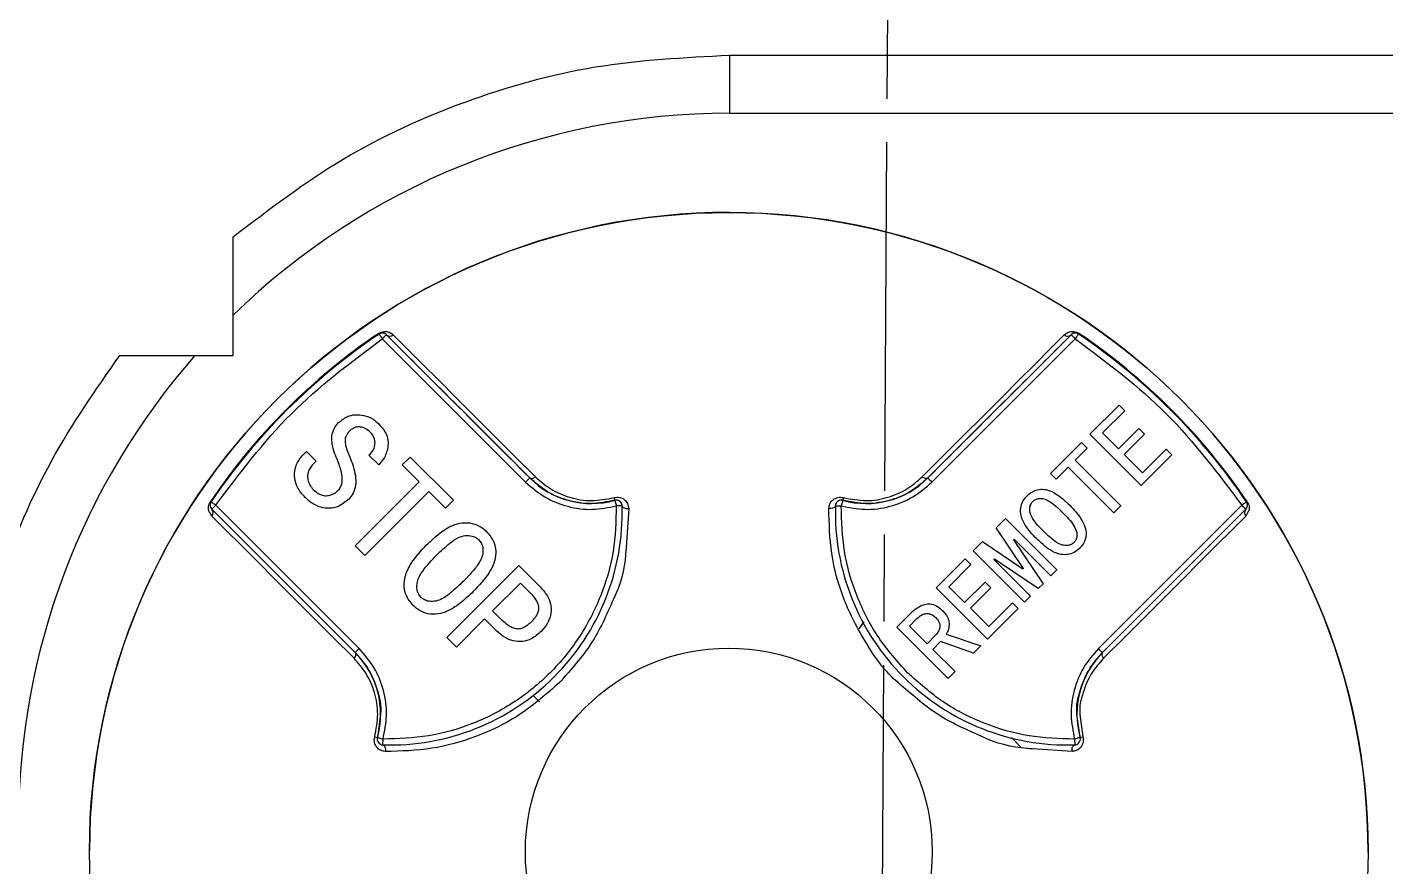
# Model space of a CAD drawing. Header units: millimetres. Extents: x 2223 to 4172, y 741 to 2119.
# Drawn here: x 2843.92 to 2890.67, y 1815.39 to 1844.3 of the extents above; entities that cross this region are included whole.
import ezdxf

# ---------------------------------------------------------------- set-up
doc = ezdxf.new("R2010")
doc.units = ezdxf.units.MM
doc.linetypes.add('AM_ISO08W050', pattern=[18, 12, -1.5, 3, -1.5])
doc.layers.add('AM_7', color=4, linetype='AM_ISO08W050', lineweight=25)

msp = doc.modelspace()

# ---------------------------------------------------------------- linework, layer by layer
at = {"color": 7, "linetype": 'Continuous', "lineweight": 25}
for p, q in [((2868.086, 1843.338), (2918.777, 1843.338)), ((2868.086, 1843.338), (2868.086, 1841.338)), ((2868.086, 1841.338), (2918.576, 1841.338)), ((2851.004, 1833.001), (2851.004, 1837.087)), ((2856.012, 1833.759), (2856.026, 1833.739)), ((2856.026, 1833.739), (2856.026, 1833.739)), ((2856.279, 1833.714), (2861.212, 1828.782)), ((2856.279, 1833.714), (2856.279, 1833.714)), ((2874.91, 1828.782), (2879.842, 1833.714)), ((2879.842, 1833.714), (2879.842, 1833.714)), ((2880.096, 1833.739), (2880.109, 1833.759)), ((2880.096, 1833.739), (2880.096, 1833.739)), ((2856.138, 1833.573), (2861.071, 1828.64)), ((2875.051, 1828.64), (2879.984, 1833.573)), ((2847.103, 1833.001), (2851.004, 1833.001)), ((2880.488, 1830.291), (2881.49, 1831.294)), ((2881.687, 1831.098), (2880.922, 1830.333)), ((2881.687, 1831.098), (2880.922, 1830.333)), ((2881.49, 1831.294), (2881.687, 1831.098)), ((2855, 1830.387), (2855, 1830.387)), ((2881.47, 1829.785), (2882.173, 1830.488)), ((2882.173, 1830.488), (2882.369, 1830.291)), ((2854.857, 1830.007), (2854.857, 1830.007)), ((2855.724, 1830.358), (2855.724, 1830.358)), ((2855.887, 1829.982), (2855.887, 1829.982)), ((2879.133, 1828.937), (2880.198, 1830.002)), ((2880.198, 1830.002), (2880.395, 1829.805)), ((2882.255, 1828.523), (2880.488, 1830.291)), ((2882.255, 1828.523), (2880.488, 1830.291)), ((2880.922, 1830.333), (2881.47, 1829.785)), ((2880.922, 1830.333), (2880.922, 1830.333)), ((2882.369, 1830.291), (2881.666, 1829.588)), ((2882.369, 1830.291), (2881.666, 1829.588)), ((2853.423, 1829.591), (2853.524, 1829.692)), ((2853.524, 1829.692), (2853.857, 1829.359)), ((2856.013, 1829.229), (2855.68, 1829.562)), ((2856.013, 1829.229), (2855.68, 1829.562)), ((2856.824, 1829.229), (2857.099, 1829.504)), ((2857.099, 1829.504), (2858.589, 1828.013)), ((2880.395, 1829.805), (2879.981, 1829.392)), ((2880.395, 1829.805), (2879.981, 1829.392)), ((2881.666, 1829.588), (2882.297, 1828.958)), ((2881.666, 1829.588), (2881.666, 1829.588)), ((2883.31, 1829.578), (2882.255, 1828.523)), ((2883.31, 1829.578), (2882.255, 1828.523)), ((2882.297, 1828.958), (2883.113, 1829.774)), ((2883.113, 1829.774), (2883.31, 1829.578)), ((2853.857, 1829.359), (2853.77, 1829.273)), ((2853.857, 1829.359), (2853.77, 1829.273)), ((2853.77, 1829.273), (2853.77, 1829.273)), ((2856.013, 1829.229), (2856.013, 1829.229)), ((2857.403, 1828.65), (2856.824, 1829.229)), ((2857.403, 1828.65), (2856.824, 1829.229)), ((2879.743, 1829.154), (2879.33, 1828.741)), ((2879.743, 1829.154), (2879.33, 1828.741)), ((2881.315, 1827.583), (2879.743, 1829.154)), ((2879.743, 1829.154), (2879.743, 1829.154)), ((2881.315, 1827.583), (2879.743, 1829.154)), ((2879.981, 1829.392), (2881.552, 1827.82)), ((2879.981, 1829.392), (2879.981, 1829.392)), ((2853.566, 1828.839), (2853.566, 1828.839)), ((2854.759, 1828.799), (2854.759, 1828.799)), ((2855.203, 1826.45), (2857.403, 1828.65)), ((2857.403, 1828.65), (2857.403, 1828.65)), ((2861.212, 1828.782), (2861.212, 1828.782)), ((2874.91, 1828.782), (2874.91, 1828.782)), ((2879.33, 1828.741), (2879.133, 1828.937)), ((2879.33, 1828.741), (2879.133, 1828.937)), ((2879.33, 1828.741), (2879.33, 1828.741)), ((2882.255, 1828.523), (2882.255, 1828.523)), ((2853.481, 1828.115), (2853.481, 1828.115)), ((2854.986, 1828.057), (2854.986, 1828.057)), ((2857.736, 1828.317), (2855.536, 1826.117)), ((2857.736, 1828.317), (2855.536, 1826.117)), ((2858.315, 1827.738), (2857.736, 1828.317)), ((2857.736, 1828.317), (2857.736, 1828.317)), ((2858.315, 1827.738), (2857.736, 1828.317)), ((2850.273, 1827.468), (2850.174, 1827.646)), ((2850.21, 1827.846), (2850.21, 1827.846)), ((2850.245, 1827.957), (2850.225, 1827.971)), ((2850.245, 1827.957), (2850.245, 1827.957)), ((2855.202, 1822.771), (2850.269, 1827.704)), ((2855.343, 1822.913), (2850.41, 1827.845)), ((2858.589, 1828.013), (2858.315, 1827.738)), ((2858.589, 1828.013), (2858.315, 1827.738)), ((2858.315, 1827.738), (2858.315, 1827.738)), ((2864.394, 1827.581), (2864.394, 1827.581)), ((2864.618, 1827.735), (2864.514, 1826.224)), ((2871.728, 1827.598), (2871.728, 1827.598)), ((2878.437, 1827.557), (2878.437, 1827.557)), ((2878.523, 1827.976), (2878.523, 1827.976)), ((2879.547, 1827.593), (2879.547, 1827.593)), ((2885.711, 1827.845), (2880.779, 1822.913)), ((2885.853, 1827.704), (2880.92, 1822.771)), ((2881.552, 1827.82), (2881.315, 1827.583)), ((2881.552, 1827.82), (2881.315, 1827.583)), ((2881.315, 1827.583), (2881.315, 1827.583)), ((2885.947, 1827.646), (2885.849, 1827.468)), ((2885.877, 1827.957), (2885.897, 1827.971)), ((2885.877, 1827.957), (2885.877, 1827.957)), ((2885.911, 1827.845), (2885.911, 1827.845)), ((2877.262, 1827.066), (2877.583, 1827.386)), ((2877.583, 1827.386), (2879.351, 1825.619)), ((2859.458, 1826.653), (2859.458, 1826.653)), ((2878.203, 1825.67), (2877.262, 1827.066)), ((2878.203, 1825.67), (2877.262, 1827.066)), ((2877.862, 1826.652), (2877.883, 1826.673)), ((2877.883, 1826.673), (2877.862, 1826.652)), ((2877.862, 1826.652), (2878.875, 1825.143)), ((2877.862, 1826.652), (2877.862, 1826.652)), ((2879.144, 1825.412), (2877.883, 1826.673)), ((2877.883, 1826.673), (2877.883, 1826.673)), ((2879.144, 1825.412), (2877.883, 1826.673)), ((2878.648, 1826.694), (2878.648, 1826.694)), ((2880.014, 1826.977), (2880.014, 1826.977)), ((2855.536, 1826.117), (2855.203, 1826.45)), ((2855.536, 1826.117), (2855.203, 1826.45)), ((2876.466, 1826.27), (2876.787, 1826.59)), ((2878.234, 1824.502), (2876.466, 1826.27)), ((2878.234, 1824.502), (2876.466, 1826.27)), ((2876.787, 1826.59), (2878.182, 1825.65)), ((2880.136, 1826.363), (2880.136, 1826.363)), ((2855.536, 1826.117), (2855.536, 1826.117)), ((2858.011, 1826.132), (2858.011, 1826.132)), ((2858.358, 1823.295), (2860.833, 1825.77)), ((2859.569, 1826.073), (2859.569, 1826.073)), ((2860.833, 1825.77), (2861.585, 1825.018)), ((2875.195, 1824.998), (2876.197, 1826.001)), ((2876.394, 1825.805), (2875.629, 1825.04)), ((2876.394, 1825.805), (2875.629, 1825.04)), ((2876.197, 1826.001), (2876.394, 1825.805)), ((2877.18, 1825.97), (2877.2, 1825.991)), ((2877.2, 1825.991), (2877.18, 1825.97)), ((2877.18, 1825.97), (2878.441, 1824.709)), ((2877.18, 1825.97), (2877.18, 1825.97)), ((2878.71, 1824.978), (2877.2, 1825.991)), ((2877.2, 1825.991), (2877.2, 1825.991)), ((2878.71, 1824.978), (2877.2, 1825.991)), ((2857.362, 1825.262), (2857.362, 1825.262)), ((2878.203, 1825.67), (2878.182, 1825.65)), ((2878.203, 1825.67), (2878.203, 1825.67)), ((2879.351, 1825.619), (2879.144, 1825.412)), ((2879.351, 1825.619), (2879.144, 1825.412)), ((2879.144, 1825.412), (2879.144, 1825.412)), ((2859.27, 1824.873), (2859.27, 1824.873)), ((2859.935, 1824.207), (2860.891, 1825.162)), ((2859.935, 1824.207), (2860.891, 1825.162)), ((2860.891, 1825.162), (2861.224, 1824.829)), ((2860.891, 1825.162), (2860.891, 1825.162)), ((2860.891, 1825.162), (2861.224, 1824.829)), ((2861.224, 1824.829), (2861.224, 1824.829)), ((2876.962, 1823.231), (2875.195, 1824.998)), ((2876.962, 1823.231), (2875.195, 1824.998)), ((2875.629, 1825.04), (2876.177, 1824.492)), ((2875.629, 1825.04), (2875.629, 1825.04)), ((2876.177, 1824.492), (2876.88, 1825.195)), ((2877.076, 1824.998), (2876.373, 1824.295)), ((2877.076, 1824.998), (2876.373, 1824.295)), ((2876.88, 1825.195), (2877.076, 1824.998)), ((2878.875, 1825.143), (2878.71, 1824.978)), ((2878.875, 1825.143), (2878.71, 1824.978)), ((2878.71, 1824.978), (2878.71, 1824.978)), ((2857.2, 1824.395), (2857.2, 1824.395)), ((2861.516, 1824.286), (2861.516, 1824.286)), ((2876.373, 1824.295), (2877.004, 1823.665)), ((2876.373, 1824.295), (2876.373, 1824.295)), ((2878.017, 1824.285), (2876.962, 1823.231)), ((2878.017, 1824.285), (2876.962, 1823.231)), ((2877.004, 1823.665), (2877.821, 1824.481)), ((2877.821, 1824.481), (2878.017, 1824.285)), ((2878.441, 1824.709), (2878.234, 1824.502)), ((2878.441, 1824.709), (2878.234, 1824.502)), ((2878.234, 1824.502), (2878.234, 1824.502)), ((2859.66, 1823.932), (2858.691, 1822.962)), ((2859.66, 1823.932), (2858.691, 1822.962)), ((2860.08, 1823.512), (2859.66, 1823.932)), ((2859.66, 1823.932), (2859.66, 1823.932)), ((2860.08, 1823.512), (2859.66, 1823.932)), ((2860.268, 1823.874), (2859.935, 1824.207)), ((2859.935, 1824.207), (2859.935, 1824.207)), ((2872.547, 1823.583), (2872.714, 1823.832)), ((2873.84, 1823.644), (2874.357, 1824.161)), ((2874.275, 1823.685), (2874.502, 1823.913)), ((2874.275, 1823.685), (2874.502, 1823.913)), ((2874.502, 1823.913), (2874.502, 1823.913)), ((2875.184, 1823.975), (2875.184, 1823.975)), ((2860.08, 1823.512), (2860.08, 1823.512)), ((2861.6, 1823.498), (2861.6, 1823.498)), ((2875.608, 1821.876), (2873.84, 1823.644)), ((2875.608, 1821.876), (2873.84, 1823.644)), ((2874.885, 1823.075), (2874.275, 1823.685)), ((2874.275, 1823.685), (2874.275, 1823.685)), ((2875.174, 1823.365), (2874.885, 1823.075)), ((2875.327, 1823.691), (2875.327, 1823.691)), ((2875.546, 1823.406), (2876.735, 1823.003)), ((2858.691, 1822.962), (2858.358, 1823.295)), ((2858.691, 1822.962), (2858.358, 1823.295)), ((2858.691, 1822.962), (2858.691, 1822.962)), ((2875.35, 1823.148), (2875.081, 1822.879)), ((2875.35, 1823.148), (2875.081, 1822.879)), ((2876.487, 1822.755), (2875.35, 1823.148)), ((2875.35, 1823.148), (2875.35, 1823.148)), ((2876.487, 1822.755), (2875.35, 1823.148)), ((2876.735, 1823.003), (2876.487, 1822.755)), ((2876.735, 1823.003), (2876.487, 1822.755)), ((2876.962, 1823.231), (2876.962, 1823.231)), ((2875.081, 1822.879), (2875.846, 1822.114)), ((2875.081, 1822.879), (2875.081, 1822.879)), ((2876.487, 1822.755), (2876.487, 1822.755)), ((2875.846, 1822.114), (2875.608, 1821.876)), ((2875.846, 1822.114), (2875.608, 1821.876)), ((2875.608, 1821.876), (2875.608, 1821.876)), ((2861.325, 1821.291), (2861.556, 1821.06)), ((2856.078, 1820.647), (2855.971, 1819.847)), ((2880.151, 1819.847), (2880.042, 1820.653)), ((2880.144, 1820.643), (2880.244, 1819.868)), ((2855.963, 1819.793), (2855.963, 1819.793)), ((2856.158, 1819.593), (2856.163, 1819.793)), ((2877.784, 1819.847), (2878.104, 1819.526)), ((2877.807, 1819.824), (2878.104, 1819.526)), ((2879.958, 1819.793), (2879.964, 1819.593)), ((2880.158, 1819.793), (2880.158, 1819.793)), ((2879.874, 1819.365), (2878.508, 1819.456)), ((2846.061, 1815.946), (2846.061, 1815.946)), ((2890.061, 1815.899), (2890.061, 1815.899))]:
    msp.add_line(p, q, dxfattribs=at)
at = {"color": 7, "linetype": 'Continuous', "lineweight": 25, "flags": 128}
for points in [[(2856.138, 1833.573), (2856.116, 1833.605), (2856.095, 1833.636), (2856.076, 1833.665), (2856.059, 1833.69), (2856.045, 1833.711), (2856.035, 1833.726), (2856.028, 1833.735), (2856.026, 1833.739)], [(2856.279, 1833.714), (2856.277, 1833.712), (2856.269, 1833.704), (2856.256, 1833.69), (2856.238, 1833.673), (2856.217, 1833.651), (2856.192, 1833.627), (2856.166, 1833.6), (2856.138, 1833.573)], [(2856.515, 1833.711), (2856.997, 1833.228), (2857.52, 1832.706), (2858.081, 1832.145), (2858.679, 1831.546), (2859.313, 1830.913), (2859.98, 1830.246), (2860.679, 1829.547), (2861.408, 1828.818)], [(2874.714, 1828.818), (2875.443, 1829.547), (2876.142, 1830.246), (2876.809, 1830.913), (2877.442, 1831.546), (2878.041, 1832.145), (2878.602, 1832.706), (2879.124, 1833.228), (2879.607, 1833.711)], [(2879.842, 1833.714), (2879.845, 1833.712), (2879.853, 1833.704), (2879.866, 1833.69), (2879.884, 1833.673), (2879.905, 1833.651), (2879.93, 1833.627), (2879.956, 1833.6), (2879.984, 1833.573)], [(2880.096, 1833.739), (2880.093, 1833.735), (2880.087, 1833.726), (2880.077, 1833.711), (2880.063, 1833.69), (2880.046, 1833.665), (2880.026, 1833.636), (2880.005, 1833.605), (2879.984, 1833.573)], [(2861.212, 1828.782), (2861.209, 1828.779), (2861.201, 1828.771), (2861.188, 1828.758), (2861.171, 1828.74), (2861.149, 1828.719), (2861.125, 1828.694), (2861.098, 1828.668), (2861.071, 1828.64)], [(2861.212, 1828.782), (2861.228, 1828.77), (2861.248, 1828.763), (2861.271, 1828.76), (2861.297, 1828.763), (2861.324, 1828.77), (2861.352, 1828.782), (2861.38, 1828.798), (2861.408, 1828.818)], [(2874.91, 1828.782), (2874.893, 1828.77), (2874.874, 1828.763), (2874.85, 1828.76), (2874.825, 1828.763), (2874.798, 1828.77), (2874.769, 1828.782), (2874.741, 1828.798), (2874.714, 1828.818)], [(2874.91, 1828.782), (2874.912, 1828.779), (2874.92, 1828.771), (2874.933, 1828.758), (2874.951, 1828.74), (2874.972, 1828.719), (2874.997, 1828.694), (2875.023, 1828.668), (2875.051, 1828.64)], [(2850.245, 1827.957), (2850.248, 1827.955), (2850.257, 1827.949), (2850.273, 1827.938), (2850.293, 1827.924), (2850.318, 1827.908), (2850.347, 1827.888), (2850.378, 1827.867), (2850.41, 1827.845)], [(2850.269, 1827.704), (2850.272, 1827.707), (2850.28, 1827.715), (2850.293, 1827.728), (2850.31, 1827.745), (2850.332, 1827.767), (2850.356, 1827.791), (2850.383, 1827.818), (2850.41, 1827.845)], [(2864.137, 1828.013), (2864.138, 1828.009), (2864.141, 1827.998), (2864.146, 1827.98), (2864.152, 1827.956), (2864.16, 1827.927), (2864.17, 1827.894), (2864.18, 1827.857), (2864.19, 1827.82)], [(2864.39, 1827.826), (2864.386, 1827.826), (2864.375, 1827.825), (2864.356, 1827.825), (2864.332, 1827.824), (2864.301, 1827.823), (2864.267, 1827.822), (2864.229, 1827.821), (2864.19, 1827.82)], [(2864.39, 1827.826), (2864.395, 1827.805), (2864.409, 1827.786), (2864.431, 1827.769), (2864.46, 1827.754), (2864.495, 1827.743), (2864.534, 1827.736), (2864.576, 1827.734), (2864.618, 1827.735)], [(2871.732, 1827.826), (2871.726, 1827.805), (2871.713, 1827.786), (2871.691, 1827.769), (2871.662, 1827.754), (2871.627, 1827.743), (2871.588, 1827.736), (2871.546, 1827.734), (2871.504, 1827.735)], [(2871.732, 1827.826), (2871.735, 1827.826), (2871.747, 1827.825), (2871.765, 1827.825), (2871.79, 1827.824), (2871.82, 1827.823), (2871.855, 1827.822), (2871.892, 1827.821), (2871.931, 1827.82)], [(2871.985, 1828.013), (2871.984, 1828.009), (2871.981, 1827.998), (2871.976, 1827.98), (2871.969, 1827.956), (2871.961, 1827.927), (2871.952, 1827.894), (2871.942, 1827.857), (2871.931, 1827.82)], [(2885.877, 1827.957), (2885.874, 1827.955), (2885.864, 1827.949), (2885.849, 1827.938), (2885.828, 1827.924), (2885.803, 1827.908), (2885.775, 1827.888), (2885.744, 1827.867), (2885.711, 1827.845)], [(2885.853, 1827.704), (2885.85, 1827.707), (2885.842, 1827.715), (2885.829, 1827.728), (2885.811, 1827.745), (2885.79, 1827.767), (2885.765, 1827.791), (2885.739, 1827.818), (2885.711, 1827.845)], [(2855.165, 1822.576), (2854.437, 1823.304), (2853.738, 1824.003), (2853.07, 1824.671), (2852.437, 1825.304), (2851.839, 1825.902), (2851.277, 1826.464), (2850.755, 1826.986), (2850.273, 1827.468)], [(2885.849, 1827.468), (2885.367, 1826.986), (2884.844, 1826.464), (2884.283, 1825.902), (2883.685, 1825.304), (2883.051, 1824.671), (2882.384, 1824.003), (2881.685, 1823.304), (2880.956, 1822.576)], [(2855.202, 1822.771), (2855.204, 1822.774), (2855.212, 1822.782), (2855.225, 1822.795), (2855.243, 1822.813), (2855.264, 1822.834), (2855.289, 1822.859), (2855.315, 1822.885), (2855.343, 1822.913)], [(2880.92, 1822.771), (2880.917, 1822.774), (2880.909, 1822.782), (2880.896, 1822.795), (2880.879, 1822.813), (2880.857, 1822.834), (2880.833, 1822.859), (2880.806, 1822.885), (2880.779, 1822.913)], [(2855.202, 1822.771), (2855.213, 1822.755), (2855.221, 1822.735), (2855.223, 1822.712), (2855.221, 1822.687), (2855.213, 1822.659), (2855.202, 1822.631), (2855.185, 1822.603), (2855.165, 1822.576)], [(2880.92, 1822.771), (2880.908, 1822.755), (2880.901, 1822.735), (2880.898, 1822.712), (2880.901, 1822.687), (2880.908, 1822.659), (2880.92, 1822.631), (2880.936, 1822.603), (2880.956, 1822.576)], [(2855.971, 1819.847), (2855.974, 1819.846), (2855.985, 1819.843), (2856.003, 1819.838), (2856.027, 1819.831), (2856.056, 1819.823), (2856.09, 1819.814), (2856.126, 1819.804), (2856.163, 1819.793)], [(2880.151, 1819.847), (2880.147, 1819.846), (2880.136, 1819.843), (2880.118, 1819.838), (2880.094, 1819.831), (2880.065, 1819.823), (2880.032, 1819.814), (2879.996, 1819.804), (2879.958, 1819.793)], [(2856.158, 1819.593), (2856.178, 1819.588), (2856.197, 1819.574), (2856.215, 1819.552), (2856.229, 1819.523), (2856.24, 1819.488), (2856.247, 1819.449), (2856.25, 1819.408), (2856.248, 1819.365)], [(2879.874, 1819.365), (2879.872, 1819.408), (2879.875, 1819.449), (2879.882, 1819.488), (2879.893, 1819.523), (2879.907, 1819.552), (2879.924, 1819.574), (2879.944, 1819.588), (2879.964, 1819.593)]]:
    msp.add_lwpolyline(points, dxfattribs=at)
at = {"color": 7, "linetype": 'Continuous', "lineweight": 25}
for centre, radius in [((2868.061, 1815.923), 22), ((2868.061, 1815.922), 7)]:
    msp.add_circle(centre, radius, dxfattribs=at)
for centre, radius, start, end in [((2835.061, 1853.128), 91.48, 295.79271, 180), ((2835.061, 1853.128), 90.341, 353.64897, 186.35103), ((2835.061, 1853.128), 89.875, 353.64897, 186.35103), ((2835.061, 1853.128), 85.319, 353.33017, 186.66983), ((2835.061, 1853.128), 91.48, 180, 290.22656), ((2868.086, 1816.874), 24.464, 90, 134.2869), ((2835.061, 1853.128), 86.42, 299.88973, 350.7957), ((2835.061, 1853.128), 91.441, 295.84596, 351.20762), ((2835.061, 1853.128), 90.976, 296.50811, 351.20762), ((2868.061, 1815.923), 22, 359.9388, 179.9388), ((2868.061, 1815.923), 21.524, 124.039, 145.961), ((2868.061, 1815.922), 21.5, 124.039, 145.961), ((2868.061, 1815.923), 21.5, 124.039, 145.961), ((2856.138, 1833.573), 0.2, 45, 124.039), ((2856.399, 1833.851), 0.182, 228.6227, 309.5363), ((2879.722, 1833.851), 0.182, 230.4637, 311.3773), ((2879.984, 1833.573), 0.2, 55.961, 135), ((2868.061, 1815.922), 21.5, 34.039, 55.961), ((2868.061, 1815.923), 21.5, 34.039, 55.961), ((2868.061, 1815.923), 21.524, 34.039, 55.961), ((2868.086, 1816.874), 24.464, 138.762, 180), ((2863.333, 1830.903), 3, 225, 285.531), ((2872.788, 1830.903), 3, 254.469, 315), ((2863.456, 1827.906), 0.689, 8.9101, 16.8757), ((2872.665, 1827.906), 0.689, 163.1243, 171.0899), ((2850.41, 1827.845), 0.2, 145.961, 225), ((2850.132, 1827.584), 0.182, 320.5221, 40.0844), ((2856.394, 1827.59), 8, 268.3094, 1.6906), ((2864.19, 1827.82), 0.2, 1.6906, 105.531), ((2879.728, 1827.59), 8, 178.3094, 271.6906), ((2871.931, 1827.82), 0.2, 135, 178.3094), ((2871.931, 1827.82), 0.2, 74.469, 135), ((2885.989, 1827.584), 0.182, 139.9143, 219.478), ((2885.711, 1827.845), 0.2, 315, 34.039), ((2853.08, 1820.65), 3, 344.469, 45), ((2883.041, 1820.65), 3, 135, 195.531), ((2856.077, 1820.527), 0.689, 253.1246, 261.0883), ((2856.163, 1819.793), 0.2, 164.469, 268.3094), ((2879.958, 1819.793), 0.2, 271.6906, 315), ((2879.958, 1819.793), 0.2, 315, 15.531), ((2880.044, 1820.527), 0.689, 278.9117, 286.8754)]:
    msp.add_arc(centre, radius, start, end, dxfattribs=at)
for points in [[(2918.777, 1843.338), (2919.032, 1846.291), (2919.541, 1852.197), (2919.116, 1861.096), (2917.825, 1869.899), (2915.596, 1878.517), (2912.477, 1886.853), (2908.497, 1894.814), (2903.702, 1902.312), (2898.144, 1909.263), (2891.885, 1915.591), (2884.995, 1921.225), (2877.55, 1926.103), (2869.633, 1930.169), (2861.331, 1933.383), (2852.739, 1935.688), (2843.949, 1937.143), (2838.024, 1937.324), (2835.061, 1937.414)], [(2928.802, 1853.129), (2928.715, 1850.061), (2928.541, 1843.926), (2927.137, 1834.811), (2924.912, 1825.873), (2921.805, 1817.198), (2917.866, 1808.869), (2913.129, 1800.966), (2907.64, 1793.565), (2901.452, 1786.738), (2894.625, 1780.55), (2887.224, 1775.061), (2879.321, 1770.324), (2870.992, 1766.385), (2862.316, 1763.278), (2853.378, 1761.052), (2844.264, 1759.649), (2838.129, 1759.475), (2835.061, 1759.388)], [(2851.004, 1837.087), (2852.237, 1838.026), (2854.702, 1839.906), (2858.951, 1841.837), (2863.442, 1843.104), (2866.538, 1843.26), (2868.086, 1843.338)], [(2932.735, 1842.339), (2932.211, 1838.688), (2931.163, 1831.384), (2928.043, 1820.741), (2923.835, 1810.498), (2918.48, 1800.797), (2912.075, 1791.758), (2904.694, 1783.496), (2896.432, 1776.115), (2887.393, 1769.71), (2877.692, 1764.355), (2867.449, 1760.147), (2856.806, 1757.027), (2849.502, 1755.979), (2845.851, 1755.455)], [(2932.532, 1835.797), (2931.846, 1832.502), (2930.473, 1825.914), (2927.152, 1816.362), (2922.949, 1807.178), (2917.813, 1798.475), (2911.824, 1790.339), (2905.036, 1782.854), (2897.522, 1776.099), (2889.36, 1770.144), (2880.635, 1765.046), (2871.434, 1760.881), (2861.868, 1757.601), (2855.273, 1756.257), (2851.976, 1755.584)], [(2861.212, 1828.782), (2860.248, 1829.746), (2858.319, 1831.675), (2856.959, 1833.035), (2856.279, 1833.714)], [(2879.842, 1833.714), (2879.162, 1833.035), (2877.803, 1831.675), (2875.874, 1829.746), (2874.91, 1828.782)], [(2850.41, 1827.845), (2851.228, 1828.937), (2852.862, 1831.121), (2855.046, 1832.756), (2856.138, 1833.573)], [(2879.984, 1833.573), (2881.076, 1832.756), (2883.26, 1831.121), (2884.894, 1828.937), (2885.711, 1827.845)], [(2841.622, 1816.874), (2841.69, 1818.32), (2841.826, 1821.211), (2842.933, 1825.423), (2844.622, 1829.438), (2846.276, 1831.813), (2847.103, 1833.001)]]:
    msp.add_open_spline(points, degree=3, dxfattribs=at)
for points, knots in [([(2877.345, 1779.057), (2879.524, 1780.33), (2884.508, 1783.244), (2891.573, 1788.898), (2898.537, 1795.73), (2904.656, 1803.34), (2909.88, 1811.589), (2914.107, 1820.384), (2917.385, 1829.591), (2918.66, 1835.966), (2919.297, 1839.154)], [0, 0, 0, 0, 0.099849, 0.228442, 0.357035, 0.485628, 0.614221, 0.742814, 0.871407, 1, 1, 1, 1]), ([(2856.012, 1833.759), (2856.026, 1833.767), (2856.053, 1833.784), (2856.113, 1833.81), (2856.213, 1833.833), (2856.375, 1833.819), (2856.459, 1833.754), (2856.515, 1833.711)], [0, 0, 0, 0, 0.057712, 0.117064, 0.25153, 0.501177, 1, 1, 1, 1]), ([(2856.279, 1833.714), (2856.255, 1833.734), (2856.216, 1833.764), (2856.142, 1833.776), (2856.087, 1833.768), (2856.053, 1833.754), (2856.037, 1833.746), (2856.03, 1833.741), (2856.026, 1833.739)], [0, 0, 0, 0, 0.500032, 0.773163, 0.911126, 0.959646, 0.980448, 1, 1, 1, 1]), ([(2879.607, 1833.711), (2879.662, 1833.754), (2879.746, 1833.819), (2879.908, 1833.833), (2880.008, 1833.81), (2880.069, 1833.784), (2880.096, 1833.767), (2880.109, 1833.759)], [0, 0, 0, 0, 0.497364, 0.74736, 0.882361, 0.942012, 1, 1, 1, 1]), ([(2880.096, 1833.739), (2880.092, 1833.741), (2880.084, 1833.746), (2880.068, 1833.755), (2880.033, 1833.769), (2879.979, 1833.776), (2879.905, 1833.764), (2879.867, 1833.734), (2879.842, 1833.714)], [0, 0, 0, 0, 0.019949, 0.041211, 0.090998, 0.233378, 0.500651, 1, 1, 1, 1]), ([(2854.624, 1830.676), (2854.721, 1830.758), (2854.894, 1830.902), (2855.213, 1830.974), (2855.521, 1830.947), (2855.802, 1830.835), (2855.951, 1830.703), (2856.013, 1830.647)], [0, 0, 0, 0, 0.24267, 0.429477, 0.615634, 0.838969, 1, 1, 1, 1]), ([(2854.609, 1829.359), (2854.531, 1829.546), (2854.416, 1829.823), (2854.387, 1830.22), (2854.462, 1830.488), (2854.575, 1830.619), (2854.624, 1830.676)], [0, 0, 0, 0, 0.428369, 0.633551, 0.840869, 1, 1, 1, 1]), ([(2855, 1830.387), (2854.958, 1830.335), (2854.885, 1830.246), (2854.843, 1830.072), (2854.891, 1829.801), (2854.979, 1829.596), (2855.044, 1829.446)], [0, 0, 0, 0, 0.196092, 0.338428, 0.515662, 1, 1, 1, 1]), ([(2855.724, 1830.358), (2855.667, 1830.407), (2855.57, 1830.492), (2855.392, 1830.545), (2855.233, 1830.537), (2855.098, 1830.476), (2855.031, 1830.415), (2855, 1830.387)], [0, 0, 0, 0, 0.273741, 0.469785, 0.666347, 0.848138, 1, 1, 1, 1]), ([(2855.724, 1830.358), (2855.667, 1830.407), (2855.57, 1830.492), (2855.392, 1830.545), (2855.233, 1830.537), (2855.098, 1830.476), (2855.031, 1830.415), (2855, 1830.387)], [0, 0, 0, 0, 0.273741, 0.469785, 0.666347, 0.848138, 1, 1, 1, 1]), ([(2856.013, 1830.647), (2856.103, 1830.546), (2856.249, 1830.38), (2856.349, 1830.084), (2856.328, 1829.776), (2856.223, 1829.472), (2856.074, 1829.299), (2856.013, 1829.229)], [0, 0, 0, 0, 0.252592, 0.41193, 0.571985, 0.826889, 1, 1, 1, 1]), ([(2855.68, 1829.562), (2855.737, 1829.622), (2855.844, 1829.735), (2855.894, 1829.941), (2855.881, 1830.117), (2855.818, 1830.254), (2855.754, 1830.325), (2855.724, 1830.358)], [0, 0, 0, 0, 0.271428, 0.5099, 0.681019, 0.852199, 1, 1, 1, 1]), ([(2853.481, 1828.115), (2853.383, 1828.226), (2853.215, 1828.418), (2853.106, 1828.772), (2853.124, 1829.096), (2853.236, 1829.382), (2853.365, 1829.526), (2853.423, 1829.591)], [0, 0, 0, 0, 0.264487, 0.457861, 0.651756, 0.843286, 1, 1, 1, 1]), ([(2855.044, 1829.446), (2855.113, 1829.256), (2855.221, 1828.956), (2855.234, 1828.544), (2855.154, 1828.257), (2855.04, 1828.122), (2854.986, 1828.057)], [0, 0, 0, 0, 0.409467, 0.643428, 0.829197, 1, 1, 1, 1]), ([(2853.77, 1829.273), (2853.713, 1829.207), (2853.617, 1829.097), (2853.559, 1828.896), (2853.573, 1828.712), (2853.632, 1828.532), (2853.715, 1828.437), (2853.756, 1828.39)], [0, 0, 0, 0, 0.25891, 0.438957, 0.619223, 0.812916, 1, 1, 1, 1]), ([(2854.624, 1828.361), (2854.656, 1828.4), (2854.724, 1828.483), (2854.771, 1828.679), (2854.75, 1828.982), (2854.664, 1829.213), (2854.609, 1829.359)], [0, 0, 0, 0, 0.143744, 0.301533, 0.558519, 1, 1, 1, 1]), ([(2861.071, 1828.64), (2861.281, 1828.459), (2861.71, 1828.09), (2862.511, 1827.775), (2863.363, 1827.656), (2863.918, 1827.766), (2864.19, 1827.82)], [0, 0, 0, 0, 0.245589, 0.5, 0.754411, 1, 1, 1, 1]), ([(2864.137, 1828.013), (2863.864, 1827.96), (2863.303, 1827.853), (2862.5, 1827.99), (2861.773, 1828.295), (2861.406, 1828.613), (2861.212, 1828.782)], [0, 0, 0, 0, 0.2426639, 0.4999333, 0.7349896, 1, 1, 1, 1]), ([(2861.408, 1828.818), (2861.574, 1828.672), (2861.908, 1828.38), (2862.569, 1828.093), (2863.328, 1827.957), (2863.853, 1828.056), (2864.115, 1828.106)], [0, 0, 0, 0, 0.24976, 0.500155, 0.750188, 1, 1, 1, 1]), ([(2871.931, 1827.82), (2872.204, 1827.766), (2872.758, 1827.656), (2873.611, 1827.775), (2874.412, 1828.09), (2874.841, 1828.459), (2875.051, 1828.64)], [0, 0, 0, 0, 0.245589, 0.5, 0.754411, 1, 1, 1, 1]), ([(2874.91, 1828.782), (2874.715, 1828.613), (2874.349, 1828.295), (2873.622, 1827.99), (2872.818, 1827.853), (2872.257, 1827.96), (2871.985, 1828.013)], [0, 0, 0, 0, 0.265019, 0.500067, 0.757342, 1, 1, 1, 1]), ([(2872.006, 1828.106), (2872.269, 1828.056), (2872.794, 1827.957), (2873.553, 1828.093), (2874.214, 1828.38), (2874.547, 1828.672), (2874.714, 1828.818)], [0, 0, 0, 0, 0.249812, 0.499845, 0.75024, 1, 1, 1, 1]), ([(2854.986, 1828.057), (2854.869, 1827.959), (2854.674, 1827.795), (2854.321, 1827.722), (2854.012, 1827.76), (2853.721, 1827.896), (2853.561, 1828.041), (2853.481, 1828.115)], [0, 0, 0, 0, 0.264859, 0.442595, 0.620083, 0.807926, 1, 1, 1, 1]), ([(2854.986, 1828.057), (2854.869, 1827.959), (2854.674, 1827.795), (2854.321, 1827.722), (2854.012, 1827.76), (2853.721, 1827.896), (2853.561, 1828.041), (2853.481, 1828.115)], [0, 0, 0, 0, 0.264859, 0.442595, 0.620083, 0.807926, 1, 1, 1, 1]), ([(2853.756, 1828.39), (2853.832, 1828.322), (2853.952, 1828.216), (2854.165, 1828.162), (2854.34, 1828.184), (2854.5, 1828.25), (2854.585, 1828.326), (2854.624, 1828.361)], [0, 0, 0, 0, 0.308723, 0.481176, 0.653403, 0.84143, 1, 1, 1, 1]), ([(2864.115, 1828.106), (2864.147, 1828.112), (2864.211, 1828.126), (2864.307, 1828.114), (2864.396, 1828.084), (2864.497, 1828.019), (2864.592, 1827.905), (2864.609, 1827.792), (2864.618, 1827.735)], [0, 0, 0, 0, 0.1236108, 0.2502136, 0.3733132, 0.5010438, 0.7499659, 1, 1, 1, 1]), ([(2871.504, 1827.735), (2871.512, 1827.792), (2871.529, 1827.905), (2871.625, 1828.019), (2871.725, 1828.084), (2871.813, 1828.114), (2871.91, 1828.126), (2871.974, 1828.112), (2872.006, 1828.106)], [0, 0, 0, 0, 0.249602, 0.498296, 0.625589, 0.748629, 0.875722, 1, 1, 1, 1]), ([(2878.648, 1826.694), (2878.51, 1826.841), (2878.302, 1827.062), (2878.125, 1827.41), (2878.087, 1827.681), (2878.14, 1827.925), (2878.241, 1828.083), (2878.311, 1828.155), (2878.327, 1828.172)], [0, 0, 0, 0, 0.352615, 0.529946, 0.676874, 0.824141, 0.958426, 1, 1, 1, 1]), ([(2878.327, 1828.172), (2878.406, 1828.238), (2878.544, 1828.353), (2878.797, 1828.405), (2879.06, 1828.376), (2879.416, 1828.197), (2879.646, 1827.981), (2879.795, 1827.841)], [0, 0, 0, 0, 0.1789539, 0.3114743, 0.4435429, 0.6407467, 1, 1, 1, 1]), ([(2878.523, 1827.976), (2878.555, 1828.001), (2878.617, 1828.053), (2878.753, 1828.085), (2878.906, 1828.075), (2879.104, 1827.982), (2879.316, 1827.817), (2879.469, 1827.668), (2879.547, 1827.593)], [0, 0, 0, 0, 0.099275, 0.199109, 0.336855, 0.470696, 0.732552, 1, 1, 1, 1]), ([(2878.523, 1827.976), (2878.555, 1828.001), (2878.617, 1828.053), (2878.753, 1828.085), (2878.906, 1828.075), (2879.104, 1827.982), (2879.316, 1827.817), (2879.469, 1827.668), (2879.547, 1827.593)], [0, 0, 0, 0, 0.099275, 0.199109, 0.336855, 0.470696, 0.732552, 1, 1, 1, 1]), ([(2850.174, 1827.646), (2850.172, 1827.651), (2850.15, 1827.686), (2850.152, 1827.772), (2850.173, 1827.87), (2850.199, 1827.931), (2850.216, 1827.958), (2850.225, 1827.971)], [0, 0, 0, 0, 0.064165, 0.529616, 0.781144, 0.892106, 1, 1, 1, 1]), ([(2864.19, 1827.82), (2864.175, 1827.295), (2864.144, 1826.234), (2863.691, 1824.691), (2862.954, 1823.27), (2861.946, 1822.037), (2860.714, 1821.029), (2859.292, 1820.293), (2857.749, 1819.839), (2856.688, 1819.808), (2856.163, 1819.793)], [0, 0, 0, 0, 0.123694, 0.25, 0.376306, 0.5, 0.623694, 0.75, 0.876306, 1, 1, 1, 1]), ([(2864.332, 1827.961), (2864.319, 1827.972), (2864.297, 1827.992), (2864.251, 1828.013), (2864.206, 1828.021), (2864.165, 1828.019), (2864.146, 1828.015), (2864.137, 1828.013)], [0, 0, 0, 0, 0.273059, 0.500453, 0.767114, 0.88663, 1, 1, 1, 1]), ([(2864.39, 1827.826), (2864.389, 1827.835), (2864.388, 1827.86), (2864.374, 1827.908), (2864.348, 1827.941), (2864.332, 1827.961)], [0, 0, 0, 0, 0.181202, 0.501499, 1, 1, 1, 1]), ([(2873.904, 1821.726), (2873.898, 1821.731), (2873.441, 1822.098), (2872.757, 1823.084), (2871.972, 1824.587), (2871.541, 1826.191), (2871.516, 1827.22), (2871.504, 1827.735)], [0, 0, 0, 0, 0.003657, 0.252454, 0.50145, 0.750307, 1, 1, 1, 1]), ([(2871.985, 1828.013), (2871.97, 1828.016), (2871.936, 1828.022), (2871.886, 1828.017), (2871.836, 1827.999), (2871.785, 1827.962), (2871.75, 1827.911), (2871.734, 1827.861), (2871.732, 1827.835), (2871.732, 1827.826)], [0, 0, 0, 0, 0.0985259, 0.2116632, 0.3444444, 0.5000064, 0.7493767, 0.9135439, 1, 1, 1, 1]), ([(2874.213, 1822.074), (2873.863, 1822.467), (2873.157, 1823.259), (2872.434, 1824.694), (2871.977, 1826.234), (2871.946, 1827.295), (2871.931, 1827.82)], [0, 0, 0, 0, 0.247388, 0.5, 0.752612, 1, 1, 1, 1]), ([(2878.44, 1827.558), (2878.437, 1827.565), (2878.411, 1827.621), (2878.414, 1827.73), (2878.439, 1827.872), (2878.495, 1827.941), (2878.523, 1827.976)], [0, 0, 0, 0, 0.048502, 0.412822, 0.703624, 1, 1, 1, 1]), ([(2878.896, 1826.942), (2878.755, 1827.086), (2878.569, 1827.276), (2878.422, 1827.566), (2878.411, 1827.729), (2878.44, 1827.872), (2878.495, 1827.941), (2878.523, 1827.976)], [0, 0, 0, 0, 0.494324, 0.651411, 0.784883, 0.89142, 1, 1, 1, 1]), ([(2879.547, 1827.593), (2879.688, 1827.45), (2879.888, 1827.247), (2880.037, 1826.943), (2880.044, 1826.773), (2880.014, 1826.649), (2879.964, 1826.589), (2879.94, 1826.559)], [0, 0, 0, 0, 0.49285, 0.695676, 0.810798, 0.906138, 1, 1, 1, 1]), ([(2879.795, 1827.841), (2879.933, 1827.694), (2880.142, 1827.47), (2880.327, 1827.119), (2880.368, 1826.854), (2880.324, 1826.623), (2880.232, 1826.465), (2880.159, 1826.387), (2880.136, 1826.363)], [0, 0, 0, 0, 0.351902, 0.53557, 0.686137, 0.813603, 0.940969, 1, 1, 1, 1]), ([(2885.903, 1827.789), (2885.908, 1827.81), (2885.915, 1827.841), (2885.907, 1827.896), (2885.893, 1827.93), (2885.884, 1827.946), (2885.879, 1827.954), (2885.877, 1827.957)], [0, 0, 0, 0, 0.546298, 0.82224, 0.919287, 0.960893, 1, 1, 1, 1]), ([(2885.897, 1827.971), (2885.905, 1827.958), (2885.922, 1827.931), (2885.949, 1827.87), (2885.969, 1827.772), (2885.971, 1827.687), (2885.95, 1827.651), (2885.947, 1827.646)], [0, 0, 0, 0, 0.107574, 0.218232, 0.46854, 0.933582, 1, 1, 1, 1]), ([(2857.663, 1826.479), (2857.809, 1826.617), (2858.101, 1826.892), (2858.546, 1827.174), (2858.975, 1827.263), (2859.319, 1827.215), (2859.572, 1827.079), (2859.693, 1826.966), (2859.733, 1826.928)], [0, 0, 0, 0, 0.2512721, 0.5042684, 0.6480988, 0.7922439, 0.9307457, 1, 1, 1, 1]), ([(2858.011, 1826.132), (2858.155, 1826.27), (2858.387, 1826.492), (2858.717, 1826.726), (2858.989, 1826.811), (2859.21, 1826.8), (2859.37, 1826.733), (2859.435, 1826.673), (2859.458, 1826.653)], [0, 0, 0, 0, 0.352152, 0.564272, 0.704386, 0.844226, 0.946602, 1, 1, 1, 1]), ([(2858.011, 1826.132), (2858.155, 1826.27), (2858.387, 1826.492), (2858.717, 1826.726), (2858.989, 1826.811), (2859.21, 1826.8), (2859.37, 1826.733), (2859.435, 1826.673), (2859.458, 1826.653)], [0, 0, 0, 0, 0.352152, 0.564272, 0.704386, 0.844226, 0.946602, 1, 1, 1, 1]), ([(2859.458, 1826.653), (2859.491, 1826.614), (2859.563, 1826.528), (2859.611, 1826.34), (2859.598, 1826.123), (2859.471, 1825.845), (2859.238, 1825.546), (2859.028, 1825.33), (2858.922, 1825.22)], [0, 0, 0, 0, 0.089191, 0.196684, 0.333078, 0.466728, 0.730437, 1, 1, 1, 1]), ([(2859.733, 1826.928), (2859.826, 1826.817), (2859.987, 1826.623), (2860.059, 1826.268), (2860.017, 1825.899), (2859.767, 1825.402), (2859.464, 1825.08), (2859.27, 1824.873)], [0, 0, 0, 0, 0.179746, 0.312327, 0.444455, 0.642444, 1, 1, 1, 1]), ([(2880.136, 1826.363), (2880.057, 1826.297), (2879.918, 1826.181), (2879.661, 1826.131), (2879.392, 1826.158), (2879.03, 1826.335), (2878.797, 1826.554), (2878.648, 1826.694)], [0, 0, 0, 0, 0.176786, 0.310691, 0.443909, 0.644004, 1, 1, 1, 1]), ([(2880.136, 1826.363), (2880.057, 1826.297), (2879.918, 1826.181), (2879.661, 1826.131), (2879.392, 1826.158), (2879.03, 1826.335), (2878.797, 1826.554), (2878.648, 1826.694)], [0, 0, 0, 0, 0.1767859, 0.3106912, 0.4439093, 0.644004, 1, 1, 1, 1]), ([(2879.94, 1826.559), (2879.907, 1826.533), (2879.841, 1826.479), (2879.696, 1826.45), (2879.52, 1826.464), (2879.227, 1826.62), (2879.035, 1826.806), (2878.896, 1826.942)], [0, 0, 0, 0, 0.1021, 0.204859, 0.350506, 0.525802, 1, 1, 1, 1]), ([(2857.2, 1824.395), (2857.106, 1824.509), (2856.942, 1824.708), (2856.873, 1825.072), (2856.918, 1825.454), (2857.171, 1825.954), (2857.474, 1826.277), (2857.663, 1826.479)], [0, 0, 0, 0, 0.181516, 0.31559, 0.449052, 0.655207, 1, 1, 1, 1]), ([(2864.514, 1826.224), (2864.512, 1826.195), (2864.477, 1825.664), (2864.337, 1825.091), (2864.085, 1824.593), (2864.082, 1824.587)], [0, 0, 0, 0, 0.0522626, 0.9879118, 1, 1, 1, 1]), ([(2857.475, 1824.67), (2857.435, 1824.72), (2857.357, 1824.818), (2857.319, 1825.033), (2857.351, 1825.302), (2857.591, 1825.694), (2857.841, 1825.955), (2858.011, 1826.132)], [0, 0, 0, 0, 0.109631, 0.214352, 0.370161, 0.57218, 1, 1, 1, 1]), ([(2858.922, 1825.22), (2858.778, 1825.082), (2858.539, 1824.853), (2858.203, 1824.611), (2857.927, 1824.523), (2857.716, 1824.529), (2857.563, 1824.592), (2857.5, 1824.648), (2857.475, 1824.67)], [0, 0, 0, 0, 0.35098, 0.581264, 0.716481, 0.851787, 0.942273, 1, 1, 1, 1]), ([(2859.27, 1824.873), (2859.124, 1824.735), (2858.833, 1824.459), (2858.391, 1824.175), (2857.966, 1824.072), (2857.624, 1824.108), (2857.368, 1824.241), (2857.245, 1824.354), (2857.2, 1824.395)], [0, 0, 0, 0, 0.250812, 0.503138, 0.646599, 0.790783, 0.924124, 1, 1, 1, 1]), ([(2859.27, 1824.873), (2859.124, 1824.735), (2858.833, 1824.459), (2858.391, 1824.175), (2857.966, 1824.072), (2857.624, 1824.108), (2857.368, 1824.241), (2857.245, 1824.354), (2857.2, 1824.395)], [0, 0, 0, 0, 0.250812, 0.503138, 0.646599, 0.790783, 0.924124, 1, 1, 1, 1]), ([(2861.224, 1824.829), (2861.301, 1824.746), (2861.417, 1824.619), (2861.503, 1824.417), (2861.524, 1824.265), (2861.478, 1824.095), (2861.382, 1823.952), (2861.297, 1823.862), (2861.267, 1823.831)], [0, 0, 0, 0, 0.291497, 0.44073, 0.560786, 0.681124, 0.886746, 1, 1, 1, 1]), ([(2861.585, 1825.018), (2861.682, 1824.907), (2861.848, 1824.718), (2861.958, 1824.373), (2861.944, 1824.061), (2861.827, 1823.753), (2861.68, 1823.588), (2861.6, 1823.498)], [0, 0, 0, 0, 0.25359, 0.435459, 0.617929, 0.790356, 1, 1, 1, 1]), ([(2864.082, 1824.587), (2863.856, 1824.074), (2863.403, 1823.045), (2862.628, 1822.179), (2862.239, 1821.744)], [0, 0, 0, 0, 0.498004, 1, 1, 1, 1]), ([(2874.357, 1824.161), (2874.465, 1824.252), (2874.624, 1824.387), (2874.883, 1824.456), (2875.066, 1824.444), (2875.253, 1824.365), (2875.359, 1824.27), (2875.422, 1824.213)], [0, 0, 0, 0, 0.342652, 0.508032, 0.649213, 0.789985, 1, 1, 1, 1]), ([(2861.267, 1823.831), (2861.173, 1823.746), (2861.041, 1823.626), (2860.814, 1823.571), (2860.635, 1823.606), (2860.447, 1823.708), (2860.33, 1823.817), (2860.268, 1823.874)], [0, 0, 0, 0, 0.321352, 0.453721, 0.586607, 0.782613, 1, 1, 1, 1]), ([(2874.502, 1823.913), (2874.564, 1823.969), (2874.658, 1824.055), (2874.819, 1824.117), (2874.947, 1824.116), (2875.076, 1824.07), (2875.145, 1824.009), (2875.184, 1823.975)], [0, 0, 0, 0, 0.319031, 0.483523, 0.649442, 0.800474, 1, 1, 1, 1]), ([(2874.502, 1823.913), (2874.564, 1823.969), (2874.658, 1824.055), (2874.819, 1824.117), (2874.947, 1824.116), (2875.076, 1824.07), (2875.145, 1824.009), (2875.184, 1823.975)], [0, 0, 0, 0, 0.319031, 0.483523, 0.649442, 0.800474, 1, 1, 1, 1]), ([(2875.184, 1823.975), (2875.224, 1823.93), (2875.288, 1823.859), (2875.331, 1823.735), (2875.323, 1823.608), (2875.273, 1823.477), (2875.205, 1823.4), (2875.174, 1823.365)], [0, 0, 0, 0, 0.257374, 0.407338, 0.558095, 0.796648, 1, 1, 1, 1]), ([(2875.422, 1824.213), (2875.491, 1824.135), (2875.603, 1824.008), (2875.649, 1823.775), (2875.632, 1823.579), (2875.575, 1823.463), (2875.546, 1823.406)], [0, 0, 0, 0, 0.3437348, 0.5651272, 0.7847775, 1, 1, 1, 1]), ([(2861.6, 1823.498), (2861.492, 1823.404), (2861.304, 1823.241), (2860.957, 1823.138), (2860.641, 1823.157), (2860.334, 1823.284), (2860.17, 1823.432), (2860.08, 1823.512)], [0, 0, 0, 0, 0.246664, 0.431134, 0.61605, 0.790801, 1, 1, 1, 1]), ([(2861.6, 1823.498), (2861.492, 1823.404), (2861.304, 1823.241), (2860.957, 1823.138), (2860.641, 1823.157), (2860.334, 1823.284), (2860.17, 1823.432), (2860.08, 1823.512)], [0, 0, 0, 0, 0.2466642, 0.431134, 0.61605, 0.7908013, 1, 1, 1, 1]), ([(2856.163, 1819.793), (2856.218, 1820.065), (2856.328, 1820.62), (2856.208, 1821.473), (2855.893, 1822.274), (2855.524, 1822.702), (2855.343, 1822.913)], [0, 0, 0, 0, 0.245589, 0.5, 0.754411, 1, 1, 1, 1]), ([(2880.779, 1822.913), (2880.597, 1822.702), (2880.229, 1822.274), (2879.914, 1821.473), (2879.794, 1820.62), (2879.904, 1820.065), (2879.958, 1819.793)], [0, 0, 0, 0, 0.245589, 0.5, 0.754411, 1, 1, 1, 1]), ([(2855.877, 1819.868), (2855.927, 1820.131), (2856.026, 1820.656), (2855.89, 1821.415), (2855.604, 1822.075), (2855.311, 1822.409), (2855.165, 1822.576)], [0, 0, 0, 0, 0.249812, 0.499845, 0.75024, 1, 1, 1, 1]), ([(2855.202, 1822.771), (2855.371, 1822.577), (2855.692, 1822.211), (2855.98, 1821.482), (2856.119, 1820.943), (2856.079, 1820.651), (2856.078, 1820.647)], [0, 0, 0, 0, 0.3481323, 0.6568931, 0.994853, 1, 1, 1, 1]), ([(2880.042, 1820.653), (2880.042, 1820.656), (2880.003, 1820.945), (2880.142, 1821.482), (2880.43, 1822.211), (2880.75, 1822.577), (2880.92, 1822.771)], [0, 0, 0, 0, 0.002694, 0.341482, 0.651018, 1, 1, 1, 1]), ([(2880.956, 1822.576), (2880.809, 1822.409), (2880.515, 1822.076), (2880.245, 1821.413), (2880.109, 1820.909), (2880.144, 1820.645), (2880.144, 1820.643)], [0, 0, 0, 0, 0.331802, 0.664447, 0.99661, 1, 1, 1, 1]), ([(2879.958, 1819.793), (2879.433, 1819.808), (2878.372, 1819.838), (2876.832, 1820.296), (2875.398, 1821.019), (2874.605, 1821.725), (2874.213, 1822.074)], [0, 0, 0, 0, 0.247388, 0.5, 0.752612, 1, 1, 1, 1]), ([(2862.239, 1821.744), (2861.803, 1821.359), (2860.931, 1820.589), (2859.399, 1819.848), (2857.808, 1819.403), (2856.778, 1819.378), (2856.248, 1819.365)], [0, 0, 0, 0, 0.249705, 0.499612, 0.742897, 1, 1, 1, 1]), ([(2876.711, 1819.909), (2876.204, 1820.132), (2875.188, 1820.579), (2874.333, 1821.343), (2873.904, 1821.726)], [0, 0, 0, 0, 0.499082, 1, 1, 1, 1]), ([(2856.248, 1819.365), (2856.192, 1819.374), (2856.079, 1819.391), (2855.964, 1819.486), (2855.9, 1819.587), (2855.869, 1819.675), (2855.858, 1819.771), (2855.871, 1819.836), (2855.877, 1819.868)], [0, 0, 0, 0, 0.249602, 0.498297, 0.625716, 0.748628, 0.875804, 1, 1, 1, 1]), ([(2878.508, 1819.456), (2878.445, 1819.46), (2877.867, 1819.494), (2877.238, 1819.642), (2876.723, 1819.903), (2876.711, 1819.909)], [0, 0, 0, 0, 0.106195, 0.979949, 1, 1, 1, 1]), ([(2880.244, 1819.868), (2880.251, 1819.836), (2880.264, 1819.772), (2880.253, 1819.676), (2880.222, 1819.587), (2880.158, 1819.487), (2880.043, 1819.391), (2879.93, 1819.374), (2879.874, 1819.365)], [0, 0, 0, 0, 0.123692, 0.250213, 0.373441, 0.501044, 0.749966, 1, 1, 1, 1])]:
    msp.add_open_spline(points, degree=3, knots=knots, dxfattribs=at)
at = {"layer": 'AM_7'}
msp.add_line((2872.553, 1684.344), (2874.792, 2051.479), dxfattribs=at)

doc.saveas('drawing.dxf')
